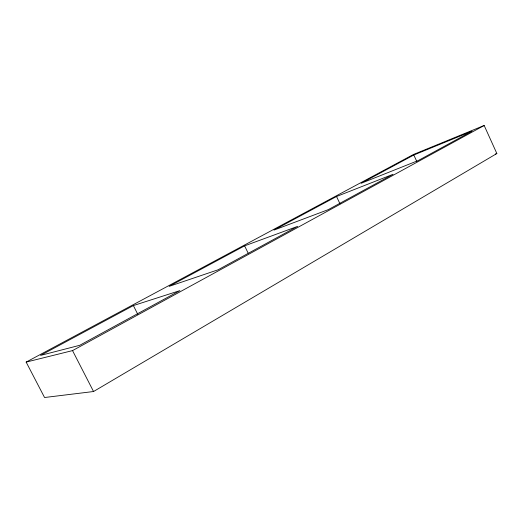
<?xml version="1.0" encoding="UTF-8"?>
<svg xmlns="http://www.w3.org/2000/svg" width="523" height="523" viewBox="0 0 523 523"><rect width="100%" height="100%" fill="white"/><g stroke="black" fill="none" stroke-linecap="round" stroke-linejoin="round"><path stroke-width="0.78" d="M93.545 391.524L496.85 153.52L484.167 125.487L413.405 154.507L26.15 362.099L44.56 397.513L93.545 391.524L72.534 350.606L26.15 362.099M72.534 350.606L484.167 125.487M133.372 305.576L40.565 355.398L79.679 345.317L179.879 290.631L133.372 305.576L137.726 314.225M244.601 245.856L169.138 286.369L218.019 269.816L297.62 226.374L244.601 245.856L248.105 253.06M336.531 196.504L273.967 230.094L328.281 209.638L393.035 174.296L336.531 196.504L339.989 203.813M413.811 155.011L361.105 183.311L418.263 160.528L471.968 131.214L413.811 155.011L416.864 161.62M495.327 154.076L496.85 153.52"/></g></svg>
